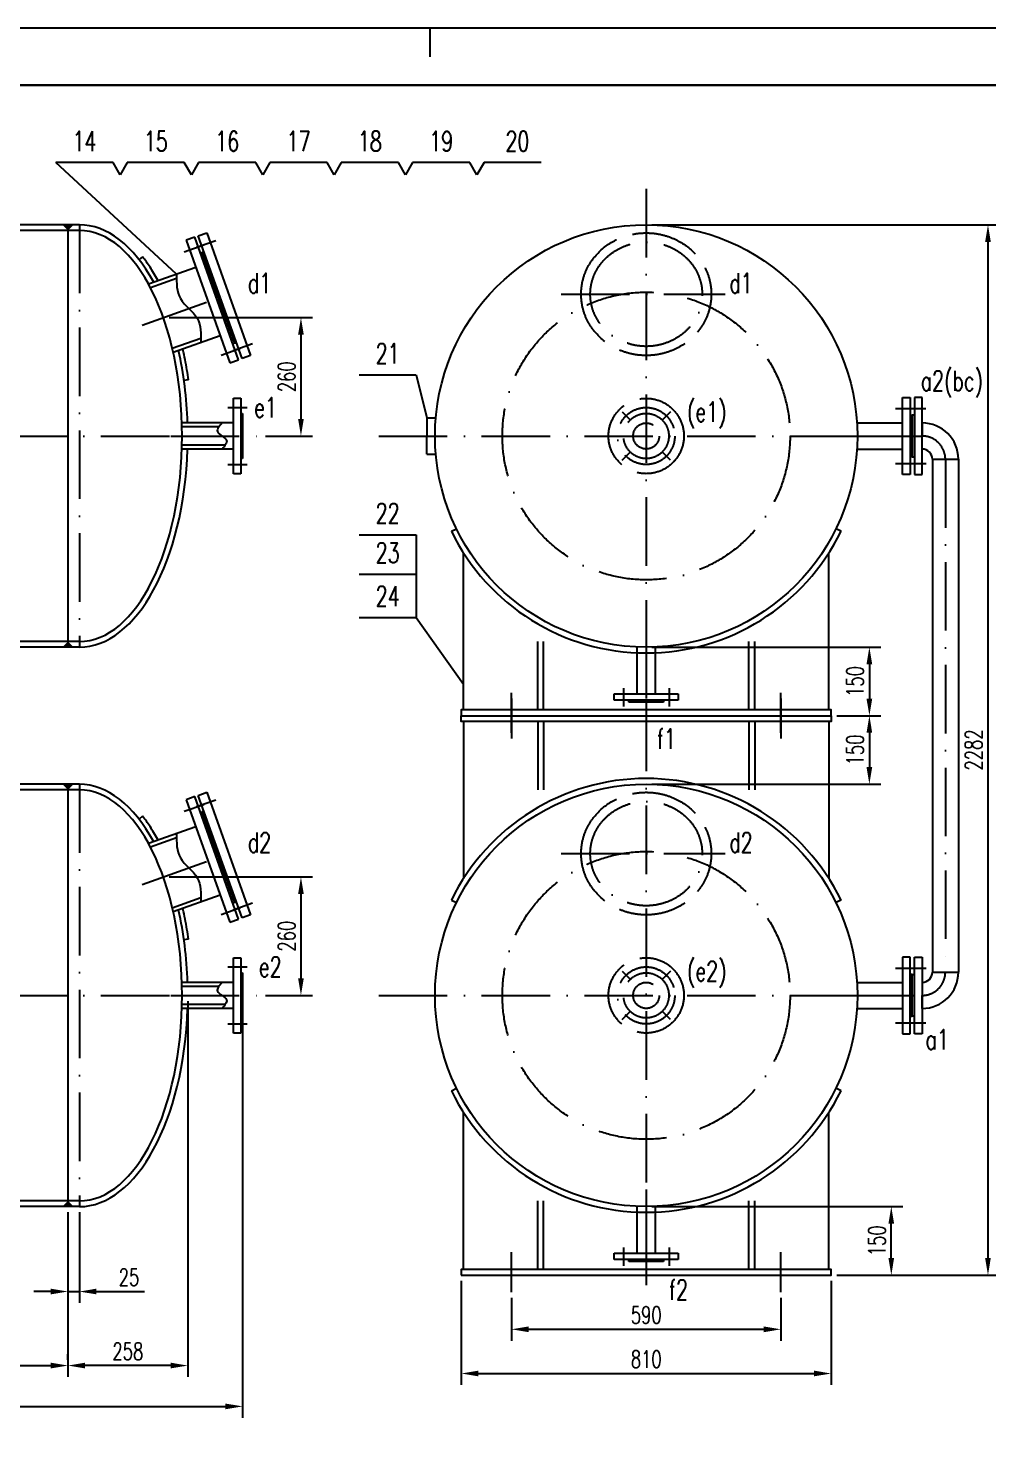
# Model space of a CAD drawing. Extents: x -6571 to 854, y 418 to 5668.
# Drawn here: x -3739 to -1637, y 2581 to 5668 of the extents above; entities that cross this region are included whole.
import ezdxf
from ezdxf.enums import TextEntityAlignment as Align

# ---------------------------------------------------------------- set-up
doc = ezdxf.new("R2010")
doc.units = 0
doc.header["$LTSCALE"] = 12.5
doc.linetypes.add('ACAD_ISO02W100', pattern=[15, 12, -3])
doc.linetypes.add('ACAD_ISO10W100', pattern=[18, 12, -3, 0, -3])
for name, color, linetype in [('2', 1, 'Continuous'), ('K1', 4, 'Continuous'), ('tank', 1, 'Continuous'), ('tankx', 2, 'ACAD_ISO10W100'), ('tanky', 7, 'Continuous'), ('xuxian', 7, 'ACAD_ISO02W100')]:
    doc.layers.add(name, color=color, linetype=linetype)
doc.styles.add('hzfs', font='simplex.shx', dxfattribs={"width": 0.7, "bigfont": 'hzfs.shx'})
doc.dimstyles.new('PVCAD$0', dxfattribs={"dimscale": 12.5, "dimtxt": 3, "dimasz": 3, "dimexe": 2, "dimexo": 1, "dimgap": 1, "dimtad": 1, "dimdec": 0, "dimzin": 0, "dimdsep": 46, "dimtxsty": 'hzfs', "dimcen": 2.5, "dimclrd": 4, "dimclre": 4, "dimadec": 0, "dimazin": 0, "dimtfac": 1, "dimtmove": 0, "dimatfit": 0, "dimfxl": 1, "dimarcsym": 0})

# ---------------------------------------------------------------- blocks, each defined once
blk = doc.blocks.new('*D24')
at = {"color": 4, "lineweight": -2}
for p, q in [((-3651.6, 3075.2), (-3651.6, 2876.7)), ((-3626.6, 3075.2), (-3626.6, 2876.7)), ((-3689.1, 2901.7), (-3726.6, 2901.7)), ((-3651.6, 2901.7), (-3626.6, 2901.7)), ((-3589.1, 2901.7), (-3484.1, 2901.7))]:
    blk.add_line(p, q, dxfattribs=at)
at = {"color": 4}
for points in [[(-3689.1, 2908), (-3689.1, 2895.5), (-3651.6, 2901.7)], [(-3589.1, 2908), (-3589.1, 2895.5), (-3626.6, 2901.7)]]:
    blk.add_solid(points, dxfattribs=at)
at = {"layer": 'Defpoints', "color": 0}
for p in [(-3651.6, 3087.7), (-3626.6, 3087.7), (-3626.6, 2901.7)]:
    blk.add_point(p, dxfattribs=at)
at = {"color": 0, "insert": (-3517.9, 2933), "char_height": 37.5, "attachment_point": 5, "style": 'hzfs'}
blk.add_mtext('25', dxfattribs=at)
blk = doc.blocks.new('*D25')
at = {"color": 4, "lineweight": -2}
for p, q in [((-3389.1, 3537.7), (-3389.1, 2714.6)), ((-3651.6, 2752.1), (-3651.6, 2764.6)), ((-3426.6, 2739.6), (-3614.1, 2739.6))]:
    blk.add_line(p, q, dxfattribs=at)
at = {"color": 4}
for points in [[(-3614.1, 2745.9), (-3614.1, 2733.4), (-3651.6, 2739.6)], [(-3426.6, 2745.9), (-3426.6, 2733.4), (-3389.1, 2739.6)]]:
    blk.add_solid(points, dxfattribs=at)
at = {"layer": 'Defpoints', "color": 0}
for p in [(-3389.1, 3550.2), (-3651.6, 2739.6), (-3651.6, 2739.6)]:
    blk.add_point(p, dxfattribs=at)
at = {"color": 0, "insert": (-3520.4, 2770.9), "char_height": 37.5, "attachment_point": 5, "style": 'hzfs'}
blk.add_mtext('258', dxfattribs=at)
blk = doc.blocks.new('*D26')
at = {"color": 4, "lineweight": -2}
for p, q in [((-5701.6, 3075.2), (-5701.6, 2714.6)), ((-3651.6, 3075.2), (-3651.6, 2714.6)), ((-5664.1, 2739.6), (-3689.1, 2739.6))]:
    blk.add_line(p, q, dxfattribs=at)
at = {"color": 4}
for points in [[(-5664.1, 2745.9), (-5664.1, 2733.4), (-5701.6, 2739.6)], [(-3689.1, 2745.9), (-3689.1, 2733.4), (-3651.6, 2739.6)]]:
    blk.add_solid(points, dxfattribs=at)
at = {"layer": 'Defpoints', "color": 0}
for p in [(-5701.6, 3087.7), (-3651.6, 3087.7), (-3651.6, 2739.6)]:
    blk.add_point(p, dxfattribs=at)
at = {"color": 0, "insert": (-4676.6, 2770.9), "char_height": 37.5, "attachment_point": 5, "style": 'hzfs'}
blk.add_mtext('2050', dxfattribs=at)
blk = doc.blocks.new('*D27')
at = {"color": 4, "lineweight": -2}
for p, q in [((-5964.1, 3525.2), (-5964.1, 2625.2)), ((-3269.1, 3537.7), (-3269.1, 2625.2)), ((-5926.6, 2650.2), (-3306.6, 2650.2))]:
    blk.add_line(p, q, dxfattribs=at)
at = {"color": 4}
for points in [[(-5926.6, 2656.4), (-5926.6, 2643.9), (-5964.1, 2650.2)], [(-3306.6, 2656.4), (-3306.6, 2643.9), (-3269.1, 2650.2)]]:
    blk.add_solid(points, dxfattribs=at)
at = {"layer": 'Defpoints', "color": 0}
for p in [(-3269.1, 3550.2), (-5964.1, 3537.7), (-3269.1, 2650.2)]:
    blk.add_point(p, dxfattribs=at)
at = {"color": 0, "insert": (-4616.6, 2681.4), "char_height": 37.5, "attachment_point": 5, "style": 'hzfs'}
blk.add_mtext('2686', dxfattribs=at)
blk = doc.blocks.new('*D28')
at = {"color": 4, "lineweight": -2}
for p, q in [((-2372.7, 3087.7), (-1823.5, 3087.7)), ((-1848.5, 2975.2), (-1848.5, 3050.2)), ((-1967.7, 2937.7), (-1823.5, 2937.7))]:
    blk.add_line(p, q, dxfattribs=at)
at = {"color": 4}
for points in [[(-1854.8, 3050.2), (-1842.3, 3050.2), (-1848.5, 3087.7)], [(-1854.8, 2975.2), (-1842.3, 2975.2), (-1848.5, 2937.7)]]:
    blk.add_solid(points, dxfattribs=at)
at = {"layer": 'Defpoints', "color": 0}
for p in [(-2385.2, 3087.7), (-1848.5, 3087.7), (-1980.2, 2937.7)]:
    blk.add_point(p, dxfattribs=at)
at = {"color": 0, "insert": (-1879.8, 3012.7), "char_height": 37.5, "attachment_point": 5, "rotation": 90, "style": 'hzfs'}
blk.add_mtext('150', dxfattribs=at)
blk = doc.blocks.new('*D29')
at = {"color": 4, "lineweight": -2}
for p, q in [((-2372.7, 4312.7), (-1871.5, 4312.7)), ((-1896.5, 4275.2), (-1896.5, 4200.2)), ((-1967.7, 4162.7), (-1871.5, 4162.7))]:
    blk.add_line(p, q, dxfattribs=at)
at = {"color": 4}
for points in [[(-1902.8, 4275.2), (-1890.3, 4275.2), (-1896.5, 4312.7)], [(-1902.8, 4200.2), (-1890.3, 4200.2), (-1896.5, 4162.7)]]:
    blk.add_solid(points, dxfattribs=at)
at = {"layer": 'Defpoints', "color": 0}
for p in [(-2385.2, 4312.7), (-1980.2, 4162.7), (-1896.5, 4162.7)]:
    blk.add_point(p, dxfattribs=at)
at = {"color": 0, "insert": (-1927.8, 4237.7), "char_height": 37.5, "attachment_point": 5, "rotation": 90, "style": 'hzfs'}
blk.add_mtext('150', dxfattribs=at)
blk = doc.blocks.new('*D30')
at = {"color": 4, "lineweight": -2}
for p, q in [((-1955.2, 4162.7), (-1871.5, 4162.7)), ((-1896.5, 4125.2), (-1896.5, 4050.2)), ((-2372.7, 4012.7), (-1871.5, 4012.7))]:
    blk.add_line(p, q, dxfattribs=at)
at = {"color": 4}
for points in [[(-1902.8, 4125.2), (-1890.3, 4125.2), (-1896.5, 4162.7)], [(-1902.8, 4050.2), (-1890.3, 4050.2), (-1896.5, 4012.7)]]:
    blk.add_solid(points, dxfattribs=at)
at = {"layer": 'Defpoints', "color": 0}
for p in [(-1967.7, 4162.7), (-2385.2, 4012.7), (-1896.5, 4012.7)]:
    blk.add_point(p, dxfattribs=at)
at = {"color": 0, "insert": (-1927.8, 4087.7), "char_height": 37.5, "attachment_point": 5, "rotation": 90, "style": 'hzfs'}
blk.add_mtext('150', dxfattribs=at)
blk = doc.blocks.new('*D31')
at = {"color": 4, "lineweight": -2}
for p, q in [((-2372.7, 5237.7), (-1611.8, 5237.7)), ((-1636.8, 5200.2), (-1636.8, 2975.2)), ((-1967.7, 2937.7), (-1611.8, 2937.7))]:
    blk.add_line(p, q, dxfattribs=at)
at = {"color": 4}
for points in [[(-1643.1, 5200.2), (-1630.6, 5200.2), (-1636.8, 5237.7)], [(-1643.1, 2975.2), (-1630.6, 2975.2), (-1636.8, 2937.7)]]:
    blk.add_solid(points, dxfattribs=at)
at = {"layer": 'Defpoints', "color": 0}
for p in [(-2385.2, 5237.7), (-1980.2, 2937.7), (-1636.8, 2937.7)]:
    blk.add_point(p, dxfattribs=at)
at = {"color": 0, "insert": (-1668.1, 4087.7), "char_height": 37.5, "attachment_point": 5, "rotation": 90, "style": 'hzfs'}
blk.add_mtext('2282', dxfattribs=at)
blk = doc.blocks.new('*D32')
at = {"color": 4, "lineweight": -2}
for p, q in [((-3430.2, 5034.6), (-3116.3, 5034.6)), ((-3141.3, 4997.1), (-3141.3, 4812.7)), ((-3219.1, 4775.2), (-3116.3, 4775.2))]:
    blk.add_line(p, q, dxfattribs=at)
at = {"color": 4}
for points in [[(-3147.6, 4997.1), (-3135.1, 4997.1), (-3141.3, 5034.6)], [(-3147.6, 4812.7), (-3135.1, 4812.7), (-3141.3, 4775.2)]]:
    blk.add_solid(points, dxfattribs=at)
at = {"layer": 'Defpoints', "color": 0}
for p in [(-3442.7, 5034.6), (-3231.6, 4775.2), (-3141.3, 4775.2)]:
    blk.add_point(p, dxfattribs=at)
at = {"color": 0, "insert": (-3172.6, 4904.9), "char_height": 37.5, "attachment_point": 5, "rotation": 90, "style": 'hzfs'}
blk.add_mtext('260', dxfattribs=at)
blk = doc.blocks.new('*D33')
at = {"color": 4, "lineweight": -2}
for p, q in [((-3430.2, 3809.6), (-3116.3, 3809.6)), ((-3141.3, 3772.1), (-3141.3, 3587.7)), ((-3219.1, 3550.2), (-3116.3, 3550.2))]:
    blk.add_line(p, q, dxfattribs=at)
at = {"color": 4}
for points in [[(-3147.6, 3772.1), (-3135.1, 3772.1), (-3141.3, 3809.6)], [(-3147.6, 3587.7), (-3135.1, 3587.7), (-3141.3, 3550.2)]]:
    blk.add_solid(points, dxfattribs=at)
at = {"layer": 'Defpoints', "color": 0}
for p in [(-3442.7, 3809.6), (-3231.6, 3550.2), (-3141.3, 3550.2)]:
    blk.add_point(p, dxfattribs=at)
at = {"color": 0, "insert": (-3172.6, 3679.9), "char_height": 37.5, "attachment_point": 5, "rotation": 90, "style": 'hzfs'}
blk.add_mtext('260', dxfattribs=at)
blk = doc.blocks.new('*D34')
at = {"color": 4, "lineweight": -2}
for p, q in [((-2680.2, 2887.7), (-2680.2, 2794)), ((-2090.2, 2887.7), (-2090.2, 2794)), ((-2642.7, 2819), (-2127.7, 2819))]:
    blk.add_line(p, q, dxfattribs=at)
at = {"color": 4}
for points in [[(-2642.7, 2825.2), (-2642.7, 2812.7), (-2680.2, 2819)], [(-2127.7, 2825.2), (-2127.7, 2812.7), (-2090.2, 2819)]]:
    blk.add_solid(points, dxfattribs=at)
at = {"layer": 'Defpoints', "color": 0}
for p in [(-2680.2, 2900.2), (-2090.2, 2900.2), (-2090.2, 2819)]:
    blk.add_point(p, dxfattribs=at)
at = {"color": 0, "insert": (-2385.2, 2850.2), "char_height": 37.5, "attachment_point": 5, "style": 'hzfs'}
blk.add_mtext('590', dxfattribs=at)
blk = doc.blocks.new('*D35')
at = {"color": 4, "lineweight": -2}
for p, q in [((-2790.2, 2925.2), (-2790.2, 2697.2)), ((-1980.2, 2925.2), (-1980.2, 2697.2)), ((-2752.7, 2722.2), (-2017.7, 2722.2))]:
    blk.add_line(p, q, dxfattribs=at)
at = {"color": 4}
for points in [[(-2752.7, 2728.5), (-2752.7, 2716), (-2790.2, 2722.2)], [(-2017.7, 2728.5), (-2017.7, 2716), (-1980.2, 2722.2)]]:
    blk.add_solid(points, dxfattribs=at)
at = {"layer": 'Defpoints', "color": 0}
for p in [(-2790.2, 2937.7), (-1980.2, 2937.7), (-1980.2, 2722.2)]:
    blk.add_point(p, dxfattribs=at)
at = {"color": 0, "insert": (-2385.2, 2753.5), "char_height": 37.5, "attachment_point": 5, "style": 'hzfs'}
blk.add_mtext('810', dxfattribs=at)

msp = doc.modelspace()

# ---------------------------------------------------------------- linework, layer by layer
for p, q in [((853.7, 5668.2), (-6571.3, 5668.2)), ((-2858.8, 5668.2), (-2858.8, 5605.7)), ((-2889, 4908.9), (-2865.7, 4815.2)), ((-2865.7, 4815.2), (-2845.9, 4815.2)), ((-2865.7, 4815.2), (-2865.7, 4775.2)), ((-2865.7, 4735.2), (-2865.7, 4775.2)), ((-2865.7, 4735.2), (-2845.9, 4735.2)), ((-2889, 4559), (-2889, 4377.6)), ((-2889, 4377.6), (-2785.2, 4231.8))]:
    msp.add_line(p, q)
at = {"layer": '2'}
for p, q in [((-1758.6, 4724.2), (-1701.6, 4724.2)), ((-1758.6, 3601.2), (-1701.6, 3601.2))]:
    msp.add_line(p, q, dxfattribs=at)
at = {"layer": 'K1', "const_width": 5}
msp.add_lwpolyline([(728.7, 543.2), (728.7, 5543.2), (-6258.8, 5543.2), (-6258.8, 543.2)], close=True, dxfattribs=at)
at = {"layer": 'tank'}
for p, q in [((-3651.6, 5237.7), (-5701.6, 5237.7)), ((-3651.6, 5225.2), (-5701.6, 5225.2)), ((-3626.6, 5237.7), (-3651.6, 5237.7)), ((-3651.6, 5237.7), (-3651.6, 4312.7)), ((-3626.6, 5225.2), (-3651.6, 5225.2)), ((-3366.1, 5213.2), (-3347.3, 5219.9)), ((-3347.3, 5219.9), (-3251.5, 4951.5)), ((-3373.6, 5210.5), (-3392.5, 5203.8)), ((-3392.5, 5203.8), (-3296.7, 4935.4)), ((-3277.9, 4942.1), (-3373.6, 5210.5)), ((-3270.3, 4944.8), (-3366.1, 5213.2)), ((-3488, 5167.5), (-3495.9, 5161.4)), ((-3361.2, 5175.7), (-3357.4, 5177)), ((-3353.7, 5178.4), (-3357.4, 5177)), ((-3357.4, 5177), (-3286.5, 4978.3)), ((-3357.4, 5177), (-3286.5, 4978.3)), ((-3371.3, 5144.5), (-3474.9, 5107.5)), ((-3413.7, 5120), (-3470.7, 5099.7)), ((-3360.3, 4988.9), (-3423, 4966.5)), ((-3317.9, 4994.7), (-3421, 4957.9)), ((-3286.5, 4978.3), (-3290.3, 4976.9)), ((-3286.5, 4978.3), (-3282.8, 4979.6)), ((-3296.7, 4935.4), (-3277.9, 4942.1)), ((-3251.5, 4951.5), (-3270.3, 4944.8)), ((-3387.6, 4898.2), (-3397.5, 4896.8)), ((-3289.1, 4857.7), (-3273.1, 4857.7)), ((-3289.1, 4692.7), (-3289.1, 4857.7)), ((-3273.1, 4857.7), (-3273.1, 4692.7)), ((-1824.3, 4859.2), (-1807.5, 4859.2)), ((-1824.3, 4785.3), (-1824.3, 4859.2)), ((-1807.5, 4859.2), (-1807.5, 4765.6)), ((-1781.1, 4859.2), (-1797.9, 4859.2)), ((-1797.9, 4859.2), (-1797.9, 4765.6)), ((-1781.1, 4785.3), (-1781.1, 4859.2)), ((-3273.1, 4824.7), (-3269.1, 4824.7)), ((-3269.1, 4824.7), (-3269.1, 4725.7)), ((-1807.5, 4820.8), (-1802.7, 4820.8)), ((-1802.7, 4820.8), (-1802.7, 4757.3)), ((-1797.9, 4820.8), (-1802.7, 4820.8)), ((-1802.7, 4820.8), (-1802.7, 4757.3)), ((-3289.1, 4803.7), (-3402.1, 4803.7)), ((-3321.2, 4795), (-3401.8, 4795)), ((-1923.5, 4803.7), (-1824.3, 4803.7)), ((-1824.3, 4691.2), (-1824.3, 4785.3)), ((-1781.1, 4803.7), (-1781.1, 4775.2)), ((-1781.1, 4691.2), (-1781.1, 4785.3)), ((-3307, 4755.5), (-3401.8, 4755.5)), ((-1807.5, 4765.6), (-1807.5, 4691.2)), ((-1802.7, 4757.3), (-1802.7, 4729.6)), ((-1802.7, 4757.3), (-1802.7, 4729.6)), ((-1797.9, 4765.6), (-1797.9, 4691.2)), ((-1781.1, 4746.7), (-1781.1, 4775.2)), ((-3289.1, 4746.7), (-3402.1, 4746.7)), ((-3269.1, 4725.7), (-3273.1, 4725.7)), ((-1923.5, 4746.7), (-1824.3, 4746.7)), ((-1802.7, 4729.6), (-1807.5, 4729.6)), ((-1802.7, 4729.6), (-1797.9, 4729.6)), ((-1758.6, 4724.2), (-1758.6, 3601.2)), ((-1701.6, 4724.2), (-1701.6, 3601.2)), ((-3273.1, 4692.7), (-3289.1, 4692.7)), ((-1807.5, 4691.2), (-1824.3, 4691.2)), ((-1797.9, 4691.2), (-1781.1, 4691.2)), ((-2811.8, 4566.5), (-2800.6, 4572)), ((-1958.5, 4566.5), (-1969.7, 4572)), ((-2785.2, 4175.2), (-2785.2, 4519.1)), ((-1985.2, 4175.2), (-1985.2, 4519.1)), ((-3651.6, 4325.2), (-5701.6, 4325.2)), ((-3626.6, 4325.2), (-3651.6, 4325.2)), ((-3651.6, 4312.7), (-4656.6, 4312.7)), ((-3626.6, 4312.7), (-3651.6, 4312.7)), ((-2785.2, 4150.2), (-2785.2, 3806.4)), ((-1985.2, 4150.2), (-1985.2, 3806.4)), ((-3651.6, 4012.7), (-5701.6, 4012.7)), ((-3651.6, 4000.2), (-5701.6, 4000.2)), ((-3626.6, 4012.7), (-3651.6, 4012.7)), ((-3651.6, 4012.7), (-3651.6, 3087.7)), ((-3626.6, 4000.2), (-3651.6, 4000.2)), ((-3373.6, 3985.5), (-3392.5, 3978.8)), ((-3277.9, 3717.1), (-3373.6, 3985.5)), ((-3366.1, 3988.2), (-3347.3, 3994.9)), ((-3270.3, 3719.8), (-3366.1, 3988.2)), ((-3347.3, 3994.9), (-3251.5, 3726.5)), ((-3392.5, 3978.8), (-3296.7, 3710.4)), ((-3361.2, 3950.7), (-3357.4, 3952)), ((-3353.7, 3953.4), (-3357.4, 3952)), ((-3357.4, 3952), (-3286.5, 3753.3)), ((-3357.4, 3952), (-3286.5, 3753.3)), ((-3488, 3942.5), (-3495.9, 3936.4)), ((-3371.3, 3919.5), (-3474.9, 3882.5)), ((-3413.7, 3895), (-3470.7, 3874.7)), ((-3317.9, 3769.7), (-3421, 3732.9)), ((-3360.3, 3763.9), (-3423, 3741.5)), ((-3286.5, 3753.3), (-3290.3, 3751.9)), ((-3286.5, 3753.3), (-3282.8, 3754.6)), ((-2811.8, 3759), (-2800.6, 3753.5)), ((-1958.5, 3759), (-1969.7, 3753.5)), ((-3296.7, 3710.4), (-3277.9, 3717.1)), ((-3251.5, 3726.5), (-3270.3, 3719.8)), ((-3387.6, 3673.2), (-3397.5, 3671.8)), ((-3289.1, 3632.7), (-3273.1, 3632.7)), ((-3289.1, 3467.7), (-3289.1, 3632.7)), ((-3273.1, 3632.7), (-3273.1, 3467.7)), ((-1807.5, 3634.2), (-1824.3, 3634.2)), ((-1824.3, 3634.2), (-1824.3, 3540.2)), ((-1807.5, 3559.9), (-1807.5, 3634.2)), ((-1797.9, 3559.9), (-1797.9, 3634.2)), ((-1797.9, 3634.2), (-1781.1, 3634.2)), ((-1781.1, 3634.2), (-1781.1, 3540.2)), ((-3273.1, 3599.7), (-3269.1, 3599.7)), ((-3269.1, 3599.7), (-3269.1, 3500.7)), ((-1802.7, 3595.8), (-1807.5, 3595.8)), ((-1802.7, 3568.2), (-1802.7, 3595.8)), ((-1802.7, 3568.2), (-1802.7, 3595.8)), ((-1802.7, 3595.8), (-1797.9, 3595.8)), ((-3289.1, 3578.7), (-3402.1, 3578.7)), ((-3321.2, 3570), (-3401.8, 3570)), ((-1923.5, 3578.7), (-1824.3, 3578.7)), ((-1807.5, 3466.2), (-1807.5, 3559.9)), ((-1802.7, 3504.6), (-1802.7, 3568.2)), ((-1802.7, 3504.6), (-1802.7, 3568.2)), ((-1797.9, 3466.2), (-1797.9, 3559.9)), ((-1781.1, 3578.7), (-1781.1, 3550.2)), ((-1781.1, 3521.7), (-1781.1, 3550.2)), ((-3289.1, 3521.7), (-3402.1, 3521.7)), ((-3307, 3530.5), (-3401.8, 3530.5)), ((-1923.5, 3521.7), (-1824.3, 3521.7)), ((-1824.3, 3540.2), (-1824.3, 3466.2)), ((-1781.1, 3540.2), (-1781.1, 3466.2)), ((-3269.1, 3500.7), (-3273.1, 3500.7)), ((-1807.5, 3504.6), (-1802.7, 3504.6)), ((-1797.9, 3504.6), (-1802.7, 3504.6)), ((-3273.1, 3467.7), (-3289.1, 3467.7)), ((-1824.3, 3466.2), (-1807.5, 3466.2)), ((-1781.1, 3466.2), (-1797.9, 3466.2)), ((-2811.8, 3341.5), (-2800.6, 3347)), ((-1958.5, 3341.5), (-1969.7, 3347)), ((-2785.2, 2950.2), (-2785.2, 3294.1)), ((-1985.2, 2950.2), (-1985.2, 3294.1)), ((-3651.6, 3100.2), (-5701.6, 3100.2)), ((-3651.6, 3087.7), (-4656.6, 3087.7)), ((-3626.6, 3100.2), (-3651.6, 3100.2)), ((-3626.6, 3087.7), (-3651.6, 3087.7))]:
    msp.add_line(p, q, dxfattribs=at)
for points in [[(-2790.2, 4162.7), (-1980.2, 4162.7), (-1980.2, 4175.2), (-2790.2, 4175.2), (-2790.2, 4162.7)], [(-2790.2, 4162.7), (-1980.2, 4162.7), (-1980.2, 4150.2), (-2790.2, 4150.2), (-2790.2, 4162.7)], [(-2790.2, 2937.7), (-1980.2, 2937.7), (-1980.2, 2950.2), (-2790.2, 2950.2), (-2790.2, 2937.7)]]:
    msp.add_lwpolyline(points, dxfattribs=at)
for centre in [(-2385.2, 4775.2), (-2385.2, 3550.2)]:
    msp.add_circle(centre, 462.5, dxfattribs=at)
for centre, radius, start, end in [((-1781.1, 4724.2), 79.5, 0, 90), ((-1781.1, 4724.2), 22.5, 0, 90), ((-2385.2, 4775.2), 475, 206.07, 270), ((-2385.2, 4775.2), 475, 270, 333.93), ((-2385.2, 3550.2), 475, 26.07, 153.93), ((-1781.1, 3601.2), 22.5, 270, 0), ((-1781.1, 3601.2), 79.5, 270, 0), ((-2385.2, 3550.2), 475, 206.07, 333.93)]:
    msp.add_arc(centre, radius, start, end, dxfattribs=at)
for centre, major_axis, ratio, start_param, end_param in [((-3626.6, 4775.2), (0, 462.5), 0.513514, 5.527357, 6.283185), ((-3626.6, 4775.2), (0, 450), 0.5, 3.141593, 6.283185), ((-3626.6, 4775.2), (0, 462.5), 0.513514, 4.77405, 5.128706), ((-3626.6, 4775.2), (0, 462.5), 0.513514, 3.141593, 4.650728), ((-3626.6, 3550.2), (0, 462.5), 0.513514, 5.526504, 6.283185), ((-3626.6, 3550.2), (0, 450), 0.5, 3.141593, 6.283185), ((-3626.6, 3550.2), (0, 462.5), 0.513514, 4.77405, 5.1282), ((-3626.6, 3550.2), (0, 462.5), 0.513514, 3.141593, 4.650728)]:
    msp.add_ellipse(centre, major_axis=major_axis, ratio=ratio, start_param=start_param, end_param=end_param, dxfattribs=at)
for points, knots in [([(-3454.9, 5116.6), (-3460.3, 5126.5), (-3466, 5135.9), (-3477.1, 5152.8), (-3482.4, 5160.4), (-3488, 5167.5)], [5.5273568, 5.5273568, 5.5273568, 5.5273568, 5.6188023, 5.6188023, 5.7003099, 5.7003099, 5.7003099, 5.7003099]), ([(-3387.6, 4898.2), (-3388.6, 4905.5), (-3389.7, 4912.7), (-3393.4, 4935.1), (-3396.4, 4949.9), (-3399.7, 4964.5)], [4.9783115, 4.9783115, 4.9783115, 4.9783115, 5.0268639, 5.0268639, 5.1287059, 5.1287059, 5.1287059, 5.1287059]), ([(-3454.9, 3891.6), (-3460.3, 3901.5), (-3466, 3910.9), (-3477.1, 3927.8), (-3482.4, 3935.4), (-3488, 3942.5)], [5.5273568, 5.5273568, 5.5273568, 5.5273568, 5.6188023, 5.6188023, 5.7003099, 5.7003099, 5.7003099, 5.7003099]), ([(-3387.6, 3673.2), (-3388.6, 3680.5), (-3389.7, 3687.7), (-3393.4, 3710.1), (-3396.4, 3724.9), (-3399.7, 3739.5)], [4.9783115, 4.9783115, 4.9783115, 4.9783115, 5.0268639, 5.0268639, 5.1287059, 5.1287059, 5.1287059, 5.1287059])]:
    msp.add_open_spline(points, degree=3, knots=knots, dxfattribs=at)
at = {"layer": 'tankx'}
for p, q in [((-2385.2, 5316.4), (-2385.2, 2884.2)), ((-3626.6, 5237.7), (-3626.6, 4312.7)), ((-3396.7, 5178.4), (-3354.3, 5193.5)), ((-3327.9, 5202.9), (-3370.3, 5187.8)), ((-3489.2, 5018), (-3286.7, 5090.2)), ((-2571.5, 5085.7), (-2212.1, 5085.7)), ((-3247.3, 4976.9), (-3289.7, 4961.8)), ((-3316, 4952.4), (-3273.7, 4967.5)), ((-3301.6, 4837.7), (-3259.1, 4837.7)), ((-2438.2, 4828.3), (-2420.5, 4810.6)), ((-2332.1, 4828.3), (-2349.8, 4810.6)), ((-1839.3, 4835.2), (-1773, 4835.2)), ((-6055.3, 4775.2), (-3285.9, 4775.2)), ((-3426.6, 4775.2), (-3231.6, 4775.2)), ((-2970.9, 4775.2), (-1780.3, 4775.2)), ((-1947.7, 4775.2), (-1781.1, 4775.2)), ((-2438.2, 4722.2), (-2420.5, 4739.9)), ((-2332.1, 4722.2), (-2349.8, 4739.9)), ((-1730.1, 4724.2), (-1730.1, 3601.2)), ((-3301.6, 4712.7), (-3259.1, 4712.7)), ((-1839.3, 4715.2), (-1771.8, 4715.2)), ((-2385.2, 4350.2), (-2385.2, 4155.2)), ((-2680.2, 4125.2), (-2680.2, 4212.7)), ((-2680.2, 4200.2), (-2680.2, 4112.7)), ((-2435.2, 4223.2), (-2435.2, 4182.7)), ((-2335.2, 4223.2), (-2335.2, 4182.7)), ((-2090.2, 4125.2), (-2090.2, 4212.7)), ((-2090.2, 4200.2), (-2090.2, 4112.7)), ((-3626.6, 4012.7), (-3626.6, 3087.7)), ((-3396.7, 3953.4), (-3354.3, 3968.5)), ((-3327.9, 3977.9), (-3370.3, 3962.8)), ((-3489.2, 3793), (-3286.7, 3865.2)), ((-2571.5, 3860.7), (-2212.1, 3860.7)), ((-3316, 3727.4), (-3273.7, 3742.5)), ((-3247.3, 3751.9), (-3289.7, 3736.8)), ((-3301.6, 3612.7), (-3259.1, 3612.7)), ((-2438.2, 3603.3), (-2420.5, 3585.6)), ((-2332.1, 3603.3), (-2349.8, 3585.6)), ((-1839.3, 3610.2), (-1771.8, 3610.2)), ((-6055.3, 3550.2), (-3285.9, 3550.2)), ((-3426.6, 3550.2), (-3231.6, 3550.2)), ((-2970.9, 3550.2), (-1873.5, 3550.2)), ((-1947.7, 3550.2), (-1781.1, 3550.2)), ((-2438.2, 3497.2), (-2420.5, 3514.9)), ((-2332.1, 3497.2), (-2349.8, 3514.9)), ((-1839.3, 3490.2), (-1773, 3490.2)), ((-3301.6, 3487.7), (-3259.1, 3487.7)), ((-2385.2, 3125.2), (-2385.2, 2930.2)), ((-2435.2, 2998.2), (-2435.2, 2957.7)), ((-2335.2, 2998.2), (-2335.2, 2957.7)), ((-2680.2, 2900.2), (-2680.2, 2987.7)), ((-2090.2, 2900.2), (-2090.2, 2987.7))]:
    msp.add_line(p, q, dxfattribs=at)
for centre, radius in [((-2385.2, 4775.2), 315), ((-2385.2, 4775.2), 62.5), ((-2385.2, 3550.2), 315), ((-2385.2, 3550.2), 62.5)]:
    msp.add_circle(centre, radius, dxfattribs=at)
for centre, start, end in [((-1781.1, 4724.2), 0, 90), ((-1781.1, 3601.2), 270, 0)]:
    msp.add_arc(centre, 51, start, end, dxfattribs=at)
for points in [[(-2507.7, 5085.7), (-2507.7, 5081.1), (-2507.4, 5076.4), (-2505.7, 5064), (-2503.8, 5056.3), (-2498.4, 5041.4), (-2494.8, 5034.2), (-2486.2, 5020.6), (-2481.1, 5014.3), (-2469.6, 5002.6), (-2463.1, 4997.3), (-2449.2, 4988), (-2441.7, 4984.1), (-2426, 4977.7), (-2417.8, 4975.3), (-2400.9, 4972.2), (-2392.3, 4971.4), (-2375.1, 4971.6), (-2366.5, 4972.5), (-2349.8, 4976.1), (-2341.6, 4978.7), (-2326, 4985.4), (-2318.7, 4989.5), (-2305, 4999), (-2298.7, 5004.4), (-2287.5, 5016.4), (-2282.5, 5022.9), (-2274.2, 5036.6), (-2270.9, 5043.9), (-2265.8, 5058.9), (-2264.1, 5066.7), (-2262.4, 5082.3), (-2262.5, 5090.2), (-2264.3, 5105.8), (-2266.1, 5113.5), (-2271.3, 5128.5), (-2274.7, 5135.8), (-2283.2, 5149.5), (-2288.2, 5155.9), (-2299.5, 5167.7), (-2305.9, 5173.1), (-2319.7, 5182.5), (-2327.1, 5186.6), (-2342.7, 5193.1), (-2350.9, 5195.7), (-2367.7, 5199), (-2376.3, 5199.9), (-2393.5, 5199.9), (-2402.1, 5199.1), (-2418.9, 5195.8), (-2427.1, 5193.3), (-2442.8, 5186.8), (-2450.2, 5182.8), (-2464.1, 5173.4), (-2470.4, 5168.1), (-2481.8, 5156.3), (-2486.9, 5149.9), (-2495.4, 5136.2), (-2498.8, 5129), (-2504.1, 5114), (-2505.9, 5106.3), (-2507.4, 5094.2), (-2507.7, 5090), (-2507.7, 5085.7)], [(-2507.7, 3860.7), (-2507.7, 3856.1), (-2507.4, 3851.4), (-2505.7, 3839), (-2503.8, 3831.3), (-2498.4, 3816.4), (-2494.8, 3809.2), (-2486.2, 3795.6), (-2481.1, 3789.3), (-2469.6, 3777.6), (-2463.1, 3772.3), (-2449.2, 3763), (-2441.7, 3759.1), (-2426, 3752.7), (-2417.8, 3750.3), (-2400.9, 3747.2), (-2392.3, 3746.4), (-2375.1, 3746.6), (-2366.5, 3747.5), (-2349.8, 3751.1), (-2341.6, 3753.7), (-2326, 3760.4), (-2318.7, 3764.5), (-2305, 3774), (-2298.7, 3779.4), (-2287.5, 3791.4), (-2282.5, 3797.9), (-2274.2, 3811.6), (-2270.9, 3818.9), (-2265.8, 3833.9), (-2264.1, 3841.7), (-2262.4, 3857.3), (-2262.5, 3865.2), (-2264.3, 3880.8), (-2266.1, 3888.5), (-2271.3, 3903.5), (-2274.7, 3910.8), (-2283.2, 3924.5), (-2288.2, 3930.9), (-2299.5, 3942.7), (-2305.9, 3948.1), (-2319.7, 3957.5), (-2327.1, 3961.6), (-2342.7, 3968.1), (-2350.9, 3970.7), (-2367.7, 3974), (-2376.3, 3974.9), (-2393.5, 3974.9), (-2402.1, 3974.1), (-2418.9, 3970.8), (-2427.1, 3968.3), (-2442.8, 3961.8), (-2450.2, 3957.8), (-2464.1, 3948.4), (-2470.4, 3943.1), (-2481.8, 3931.3), (-2486.9, 3924.9), (-2495.4, 3911.2), (-2498.8, 3904), (-2504.1, 3889), (-2505.9, 3881.3), (-2507.4, 3869.2), (-2507.7, 3865), (-2507.7, 3860.7)]]:
    msp.add_open_spline(points, degree=3, knots=[0, 0, 0, 0, 0.122956, 0.122956, 0.33147, 0.33147, 0.539983, 0.539983, 0.748497, 0.748497, 0.95701, 0.95701, 1.165524, 1.165524, 1.374037, 1.374037, 1.58255, 1.58255, 1.791064, 1.791064, 1.999577, 1.999577, 2.208091, 2.208091, 2.416604, 2.416604, 2.625118, 2.625118, 2.833631, 2.833631, 3.042145, 3.042145, 3.250658, 3.250658, 3.459172, 3.459172, 3.667685, 3.667685, 3.876199, 3.876199, 4.084712, 4.084712, 4.293226, 4.293226, 4.501739, 4.501739, 4.710252, 4.710252, 4.918766, 4.918766, 5.127279, 5.127279, 5.335793, 5.335793, 5.544306, 5.544306, 5.75282, 5.75282, 5.961333, 5.961333, 6.169847, 6.169847, 6.283185, 6.283185, 6.283185, 6.283185], dxfattribs=at)
at = {"layer": 'tanky'}
for p, q in [((-3413.7, 5129.3), (-3677.9, 5373.9)), ((-3552.9, 5373.9), (-3677.9, 5373.9)), ((-3537.3, 5346.8), (-3552.9, 5373.9)), ((-3521.7, 5373.9), (-3537.3, 5346.8)), ((-3396.7, 5373.9), (-3521.7, 5373.9)), ((-3381.1, 5346.8), (-3396.7, 5373.9)), ((-3365.4, 5373.9), (-3381.1, 5346.8)), ((-3240.4, 5373.9), (-3365.4, 5373.9)), ((-3224.8, 5346.8), (-3240.4, 5373.9)), ((-3209.2, 5373.9), (-3224.8, 5346.8)), ((-3084.2, 5373.9), (-3209.2, 5373.9)), ((-3068.6, 5346.8), (-3084.2, 5373.9)), ((-3052.9, 5373.9), (-3068.6, 5346.8)), ((-2927.9, 5373.9), (-3052.9, 5373.9)), ((-2912.3, 5346.8), (-2927.9, 5373.9)), ((-2896.7, 5373.9), (-2912.3, 5346.8)), ((-2771.7, 5373.9), (-2896.7, 5373.9)), ((-2756.1, 5346.8), (-2771.7, 5373.9)), ((-2740.4, 5373.9), (-2756.1, 5346.8)), ((-2615.4, 5373.9), (-2740.4, 5373.9)), ((-3014, 4908.9), (-2889, 4908.9)), ((-3014, 4559), (-2889, 4559)), ((-3014, 4472.7), (-2889, 4472.7)), ((-3014, 4377.6), (-2889, 4377.6))]:
    msp.add_line(p, q, dxfattribs=at)
for points in [[(-3413.7, 5129.3), (-3405.3, 5076.1), (-3368.6, 5032.9), (-3360.3, 4979.6)], [(-3314.1, 4803.7), (-3324.1, 4784.7), (-3304.1, 4765.7), (-3314.1, 4746.7)], [(-3413.7, 3904.3), (-3405.3, 3851.1), (-3368.6, 3807.9), (-3360.3, 3754.6)], [(-3314.1, 3578.7), (-3324.1, 3559.7), (-3304.1, 3540.7), (-3314.1, 3521.7)]]:
    msp.add_spline(points, degree=3, dxfattribs=at)
for points in [[(-3651.6, 5225.2), (-3639.1, 5237.7), (-3664.1, 5237.7)], [(-3651.6, 4325.2), (-3639.1, 4312.7), (-3664.1, 4312.7)], [(-3651.6, 4000.2), (-3639.1, 4012.7), (-3664.1, 4012.7)], [(-3651.6, 3100.2), (-3639.1, 3087.7), (-3664.1, 3087.7)]]:
    msp.add_solid(points, dxfattribs=at)
at = {"layer": 'xuxian'}
for p, q in [((-2622.7, 4175.2), (-2622.7, 4363.9)), ((-2610.2, 4175.2), (-2610.2, 4356.9)), ((-2160.2, 4175.2), (-2160.2, 4356.9)), ((-2147.7, 4175.2), (-2147.7, 4363.9)), ((-2405.2, 4210.7), (-2405.2, 4313.2)), ((-2365.2, 4210.7), (-2365.2, 4313.2)), ((-2455.2, 4196.7), (-2455.2, 4210.7)), ((-2455.2, 4210.7), (-2315.2, 4210.7)), ((-2315.2, 4210.7), (-2315.2, 4196.7)), ((-2315.2, 4196.7), (-2455.2, 4196.7)), ((-2423.2, 4192.7), (-2423.2, 4196.7)), ((-2347.2, 4192.7), (-2423.2, 4192.7)), ((-2347.2, 4196.7), (-2347.2, 4192.7)), ((-2622.7, 4150.2), (-2622.7, 3961.6)), ((-2610.2, 4150.2), (-2610.2, 3968.6)), ((-2160.2, 4150.2), (-2160.2, 3968.6)), ((-2147.7, 4150.2), (-2147.7, 3961.6)), ((-2622.7, 2950.2), (-2622.7, 3138.9)), ((-2610.2, 2950.2), (-2610.2, 3131.9)), ((-2160.2, 2950.2), (-2160.2, 3131.9)), ((-2147.7, 2950.2), (-2147.7, 3138.9)), ((-2405.2, 2985.7), (-2405.2, 3088.2)), ((-2365.2, 2985.7), (-2365.2, 3088.2)), ((-2455.2, 2971.7), (-2455.2, 2985.7)), ((-2455.2, 2985.7), (-2315.2, 2985.7)), ((-2315.2, 2971.7), (-2455.2, 2971.7)), ((-2423.2, 2967.7), (-2423.2, 2971.7)), ((-2347.2, 2967.7), (-2423.2, 2967.7)), ((-2347.2, 2971.7), (-2347.2, 2967.7)), ((-2315.2, 2985.7), (-2315.2, 2971.7))]:
    msp.add_line(p, q, dxfattribs=at)
for centre, radius in [((-2385.2, 4775.2), 82.5), ((-2385.2, 4775.2), 49.5), ((-2385.2, 4775.2), 28.5), ((-2385.2, 3550.2), 82.5), ((-2385.2, 3550.2), 49.5), ((-2385.2, 3550.2), 28.5)]:
    msp.add_circle(centre, radius, dxfattribs=at)
for centre in [(-2385.2, 5085.7), (-2385.2, 3860.7)]:
    msp.add_ellipse(centre, major_axis=(-142.5, 0), ratio=0.941872, dxfattribs=at)

# ---------------------------------------------------------------- texts
at = {"layer": 'tanky', "style": 'hzfs', "width": 0.7}
for s, p in [('14', (-3615.4, 5398.9)), ('15', (-3459.2, 5398.9)), ('16', (-3302.9, 5398.9)), ('17', (-3146.7, 5398.9)), ('18', (-2990.4, 5398.9)), ('19', (-2834.2, 5398.9)), ('20', (-2667.3, 5398.9)), ('21', (-2951.5, 4933.9)), ('22', (-2951.5, 4584)), ('23', (-2951.5, 4497.7)), ('24', (-2951.5, 4402.6))]:
    msp.add_text(s, height=43.75, dxfattribs=at).set_placement(p, align=Align.CENTER)
for s, p in [('d1', (-3232.1, 5110.1)), ('d1', (-2177.7, 5110.1)), ('a2(bc)', (-1716, 4892.9)), ('e1', (-3219.1, 4837.7)), ('(e1)', (-2252.7, 4825.2)), ('f1', (-2340.9, 4112.2)), ('d2', (-3232.1, 3885.1)), ('d2', (-2177.7, 3885.1)), (' e2', (-3219.1, 3612.7)), ('(e2)', (-2252.7, 3600.2)), ('a1', (-1748.3, 3453.8)), ('f2', (-2314.7, 2905.4))]:
    msp.add_text(s, height=43.75, dxfattribs=at).set_placement(p, align=Align.MIDDLE)

# ---------------------------------------------------------------- dimensions: what is measured, and where the dimension line sits
dim = msp.add_linear_dim(base=(-1636.8, 2937.7), p1=(-2385.2, 5237.7), p2=(-1980.2, 2937.7), angle=90, text='2282', dimstyle='PVCAD$0')
dim.commit()
dim.dimension.update_dxf_attribs({"geometry": '*D31', "text_midpoint": (-1636.8, 4087.7), "dimtype": 160})
for base, p1, p2, angle, text, picture, middle in [((-3141.3, 4775.2), (-3442.7, 5034.6), (-3231.6, 4775.2), 90, '260', '*D32', (-3172.6, 4904.9)), ((-3141.3, 3550.2), (-3442.7, 3809.6), (-3231.6, 3550.2), 90, '260', '*D33', (-3172.6, 3679.9)), ((-3651.6, 2739.6), (-3389.1, 3550.2), (-3651.6, 2739.6), 180, '258', '*D25', (-3520.4, 2770.9))]:
    dim = msp.add_linear_dim(base=base, p1=p1, p2=p2, angle=angle, text=text, dimstyle='PVCAD$0')
    dim.commit()
    dim.dimension.update_dxf_attribs({"geometry": picture, "text_midpoint": middle})
for base, p1, p2, angle, picture, middle in [((-1896.5, 4162.7), (-2385.2, 4312.7), (-1980.2, 4162.7), 90, '*D29', (-1927.8, 4237.7)), ((-1896.5, 4012.7), (-1967.7, 4162.7), (-2385.2, 4012.7), 90, '*D30', (-1927.8, 4087.7)), ((-3626.6, 2901.7), (-3651.6, 3087.7), (-3626.6, 3087.7), 180, '*D24', (-3517.9, 2933)), ((-1848.5, 3087.7), (-1980.2, 2937.7), (-2385.2, 3087.7), 90, '*D28', (-1879.8, 3012.7))]:
    dim = msp.add_linear_dim(base=base, p1=p1, p2=p2, angle=angle, dimstyle='PVCAD$0')
    dim.commit()
    dim.dimension.update_dxf_attribs({"geometry": picture, "text_midpoint": middle})
dim = msp.add_linear_dim(base=(-3269.1, 2650.2), p1=(-5964.1, 3537.7), p2=(-3269.1, 3550.2), text='2686', dimstyle='PVCAD$0')
dim.commit()
dim.dimension.update_dxf_attribs({"geometry": '*D27', "text_midpoint": (-4616.6, 2681.4)})
for base, p1, p2, picture, middle in [((-3651.6, 2739.6), (-5701.6, 3087.7), (-3651.6, 3087.7), '*D26', (-4676.6, 2770.9)), ((-1980.2, 2722.2), (-2790.2, 2937.7), (-1980.2, 2937.7), '*D35', (-2385.2, 2753.5)), ((-2090.2, 2819), (-2680.2, 2900.2), (-2090.2, 2900.2), '*D34', (-2385.2, 2850.2))]:
    dim = msp.add_linear_dim(base=base, p1=p1, p2=p2, dimstyle='PVCAD$0')
    dim.commit()
    dim.dimension.update_dxf_attribs({"geometry": picture, "text_midpoint": middle})

doc.saveas('drawing.dxf')
